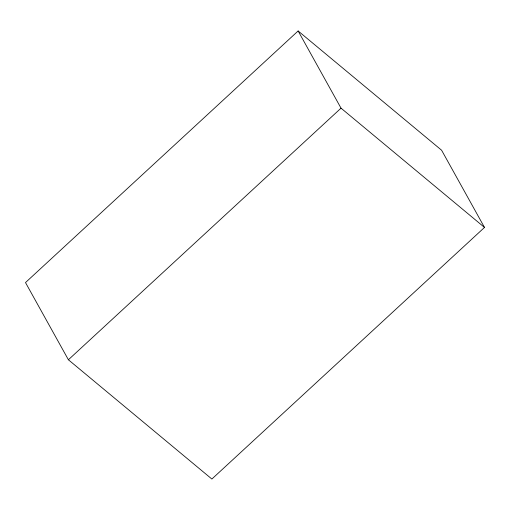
<?xml version="1.0" encoding="UTF-8"?>
<svg xmlns="http://www.w3.org/2000/svg" width="510" height="510" viewBox="0 0 510 510"><rect width="100%" height="100%" fill="white"/><g stroke="black" fill="none" stroke-linecap="round" stroke-linejoin="round"><path stroke-width="0.76" d="M298.127 30.963L25.5 282.565L68.397 359.767L211.873 479.037L484.5 227.434L441.603 150.233L298.127 30.963L341.024 108.158L484.5 227.434M68.397 359.767L341.024 108.158"/></g></svg>
